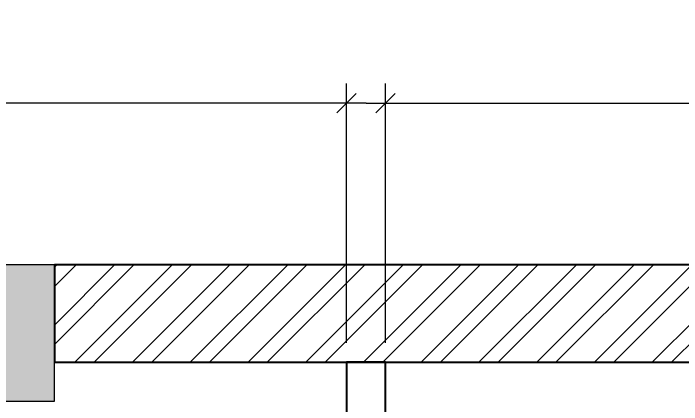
# Model space of a CAD drawing. Header units: millimetres. Extents: x 1319238 to 1329833, y 35232 to 45823.
# Drawn here: x 1326278 to 1327993, y 44819 to 45823 of the extents above; entities that cross this region are included whole.
import ezdxf

# ---------------------------------------------------------------- set-up
doc = ezdxf.new("R2010")
doc.units = ezdxf.units.MM
doc.header["$LTSCALE"] = 40
doc.linetypes.add('CONTINOUS', pattern=[0])
doc.layers.add('A-CARPET AREA', color=3, linetype='CONTINOUS', lineweight=0, true_color=0x0aff0a)
doc.layers.add('A-WALL', color=1, linetype='Continuous')
for name, color, linetype, lineweight in [('Column', 243, 'Continuous', 9), ('column hatch', 5, 'Continuous', 0), ('LENS-PARTITION', 21, 'Continuous', 25), ('LN-HATCH', 251, 'Continuous', 0)]:
    doc.layers.add(name, color=color, linetype=linetype, lineweight=lineweight)
doc.styles.get("Standard").update_dxf_attribs({"font": 'Gill Sans MT Condensed Regular.ttf', "height": 100})
doc.dimstyles.new('100MM', dxfattribs={"dimtxt": 100, "dimasz": 50, "dimexe": 50, "dimexo": 50, "dimtad": 1, "dimdec": 0, "dimtxsty": 'Standard', "dimblk": 'OBLIQUE', "dimcen": 2.5, "dimdle": 50, "dimclrd": 256, "dimclre": 256, "dimclrt": 1, "dimadec": 0, "dimazin": 0, "dimtfac": 1, "dimtdec": 0, "dimtmove": 0, "dimatfit": 3, "dimfxl": 50, "dimlwd": -1, "dimlwe": -1, "dimarcsym": 0})

# ---------------------------------------------------------------- blocks, each defined once
blk = doc.blocks.new('A$Cdd6ceb42')
at = {"layer": 'column hatch'}
h = blk.add_hatch(color=8, dxfattribs=at)
h.dxf.hatch_style = 1
h.paths.add_polyline_path([(-3730, -3485), (-3240, -3485), (-3240, -3760), (-3730, -3760)])
h.paths.add_polyline_path([(-6732.858954667347, -7062.044082504769), (-7144.97629565699, -7062.044082504769), (-7144.97629565699, -7332.933026139276), (-6732.858954667347, -7332.933026139276)])
h.paths.add_polyline_path([(-3390, -7020), (-3730, -7020), (-3730, -7315), (-3390, -7315)])
h.paths.add_polyline_path([(-3409.138547834708, -9467.380077623937), (-3409.936078717234, -9097.424080185694), (-3459.894856579835, -9097.51036793417), (-3459.959521244513, -9067.467294599905), (-3679.931942521362, -9067.467223827569), (-3679.899610039313, -9097.467225004511), (-3729.935335333925, -9097.467224907887), (-3729.396463116864, -9348.070112829984), (-3669.396602501161, -9347.940783497907), (-3669.137943837093, -9467.940504729646)])
h.paths.add_polyline_path([(-5210, -8970), (-4870, -8970), (-4870, -9097.467224907887), (-4625, -9097.467224907887), (-4625, -9365), (-5150, -9365), (-5150, -9215), (-5210, -9215)])
h.paths.add_polyline_path([(-6888.901361066849, -9487.386064411066), (-6888.901361066849, -9117.446199890413), (-6944.698632705258, -9117.566470567765), (-6944.76342884521, -9087.505545526352), (-7104.763057154371, -9087.850423745242), (-7104.698392488295, -9117.850354053182), (-7159.698264719452, -9117.968905940914), (-7158.900733838324, -9487.968046405455)])
h.paths.add_polyline_path([(-280, -8920), (0, -8920), (0, -9160), (-280, -9160)])
h.paths.add_polyline_path([(-9169.11807982321, -8980.299868168964), (-9009.452552289004, -8980.299868168964), (-9009.452552289004, -9233.956300163161), (-9169.11807982321, -9233.956300163161)])
h.paths.add_polyline_path([(-3730, -350), (-3450, -350), (-3450, 0), (-3730, 0)])
at = {"layer": 'LN-HATCH'}
h = blk.add_hatch(dxfattribs=at)
h.set_pattern_fill('ANSI32', color=256, scale=11, angle=180)
h.set_pattern_definition([(225, (-1439691.426337405, -47000.37627835392), (74.08711299882052, -74.08711299882054), []), (225, (-1439740.817767405, -47000.37627835392), (74.08711299882052, -74.08711299882054), [])])
h.paths.add_polyline_path([(0, -8920), (0, 0), (-3450, 0), (-3450, -250), (-240, -250), (-240, -8920)])
h.paths.add_polyline_path([(-3730, 0), (-4900, 0), (-4900, 645), (-10565, 645), (-10565, -385), (-10295, -385), (-10295, 395), (-5150, 395), (-5150, -250), (-3730, -250)])
h.paths.add_polyline_path([(-10295, -1255), (-10565, -1255), (-10565, -385), (-10295, -385)])
h.paths.add_polyline_path([(-10295, -2805), (-10295, -3550), (-9390.000000000233, -3550), (-9390, -7060), (-9030, -7060), (-9030, -8980), (-9169.11807982321, -8980), (-9169.118079822976, -7309.999999999992), (-9640, -7310), (-9640, -3800), (-10565, -3800), (-10565, -2805)])
h.paths.add_polyline_path([(-9039.118381822247, -9389.020604753532), (-9169.11807982321, -9389.020604753532), (-9169.11807982321, -9233.956300163161), (-9039.118381822247, -9233.956300163161)])
h.paths.add_polyline_path([(-250, -9160), (0, -9160), (0, -9450), (-250, -9450)])
at = {"layer": 'A-WALL'}
blk.add_lwpolyline([(0, -8920), (0, 0), (-3450, 0), (-3450, -250), (-240, -250), (-240, -8920)], close=True, dxfattribs=at)
at = {"layer": 'Column'}
blk.add_lwpolyline([(-3730, -350), (-3450, -350), (-3450, 0), (-3730, 0)], close=True, dxfattribs=at)
blk = doc.blocks.new('_Oblique')
at = {"color": 0, "linetype": 'ByBlock', "lineweight": -2}
blk.add_line((-0.5, -0.5), (0.5, 0.5), dxfattribs=at)
blk = doc.blocks.new('*D59')
at = {"layer": 'A-CARPET AREA', "transparency": 16777216}
for p, q in [((1327233.074555542, 44977.76705169997), (1327233.074555542, 45642.52813960553)), ((1329593.074555543, 44977.76705169997), (1329593.074555543, 45642.52813960553)), ((1327183.074555543, 45592.52813960553), (1329643.074555543, 45592.52813960553))]:
    blk.add_line(p, q, dxfattribs=at)
at = {"layer": 'Defpoints', "color": 0, "transparency": 16777216}
for p in [(1329593.074555543, 45592.52813960553), (1327233.074555542, 44927.76705169998), (1329593.074555543, 44927.76705169998)]:
    blk.add_point(p, dxfattribs=at)
at = {"layer": 'A-CARPET AREA', "transparency": 16777216, "xscale": 50, "yscale": 50, "zscale": 50, "rotation": 180}
blk.add_blockref('_Oblique', (1327233.074555542, 45592.52813960553), dxfattribs=at)
at = {"layer": 'A-CARPET AREA', "transparency": 16777216, "xscale": 50, "yscale": 50, "zscale": 50}
blk.add_blockref('_Oblique', (1329593.074555543, 45592.52813960553), dxfattribs=at)
at = {"layer": 'A-CARPET AREA', "color": 1, "transparency": 16777216, "insert": (1328413.074555542, 45644.27959309391), "char_height": 100, "attachment_point": 5}
blk.add_mtext('2360', dxfattribs=at)
blk = doc.blocks.new('*D60')
at = {"layer": 'A-CARPET AREA', "transparency": 16777216}
for p, q in [((1324783.074555542, 44977.76705169861), (1324783.074555542, 45642.52813960553)), ((1327133.074555543, 44977.76705169997), (1327133.074555543, 45642.52813960553)), ((1327183.074555543, 45592.52813960553), (1324733.074555543, 45592.52813960553))]:
    blk.add_line(p, q, dxfattribs=at)
at = {"layer": 'Defpoints', "color": 0, "transparency": 16777216}
for p in [(1324783.074555542, 45592.52813960553), (1324783.074555542, 44927.76705169861), (1327133.074555543, 44927.76705169998)]:
    blk.add_point(p, dxfattribs=at)
at = {"layer": 'A-CARPET AREA', "transparency": 16777216, "xscale": 50, "yscale": 50, "zscale": 50, "rotation": 180}
blk.add_blockref('_Oblique', (1324783.074555542, 45592.52813960553), dxfattribs=at)
at = {"layer": 'A-CARPET AREA', "transparency": 16777216, "xscale": 50, "yscale": 50, "zscale": 50}
blk.add_blockref('_Oblique', (1327133.074555543, 45592.52813960553), dxfattribs=at)
at = {"layer": 'A-CARPET AREA', "color": 1, "transparency": 16777216, "insert": (1325958.074555543, 45644.27959309391), "char_height": 100, "attachment_point": 5}
blk.add_mtext('2350', dxfattribs=at)

msp = doc.modelspace()

# ---------------------------------------------------------------- linework, layer by layer
at = {"layer": 'LENS-PARTITION'}
msp.add_lwpolyline([(1327133.074555543, 43327.76705169972), (1327233.074555542, 43327.76705169972), (1327233.074555542, 44927.76705169998), (1327133.074555543, 44927.76705169998)], close=True, dxfattribs=at)

# ---------------------------------------------------------------- block references
at = {"layer": 'A-CARPET AREA'}
msp.add_blockref('A$Cdd6ceb42', (1329833.074555543, 45177.76705169998), dxfattribs=at)

# ---------------------------------------------------------------- dimensions: what is measured, and where the dimension line sits
for base, p1, p2, picture, middle in [((1324783.074555542, 45592.52813960553), (1327133.074555543, 44927.76705169998), (1324783.074555542, 44927.76705169861), '*D60', (1325958.074555543, 45644.27959309391)), ((1329593.074555543, 45592.52813960553), (1327233.074555542, 44927.76705169998), (1329593.074555543, 44927.76705169998), '*D59', (1328413.074555542, 45644.27959309391))]:
    dim = msp.add_linear_dim(base=base, p1=p1, p2=p2, dimstyle='100MM', dxfattribs=at)
    dim.commit()
    dim.dimension.update_dxf_attribs({"geometry": picture, "text_midpoint": middle})

doc.saveas('drawing.dxf')
